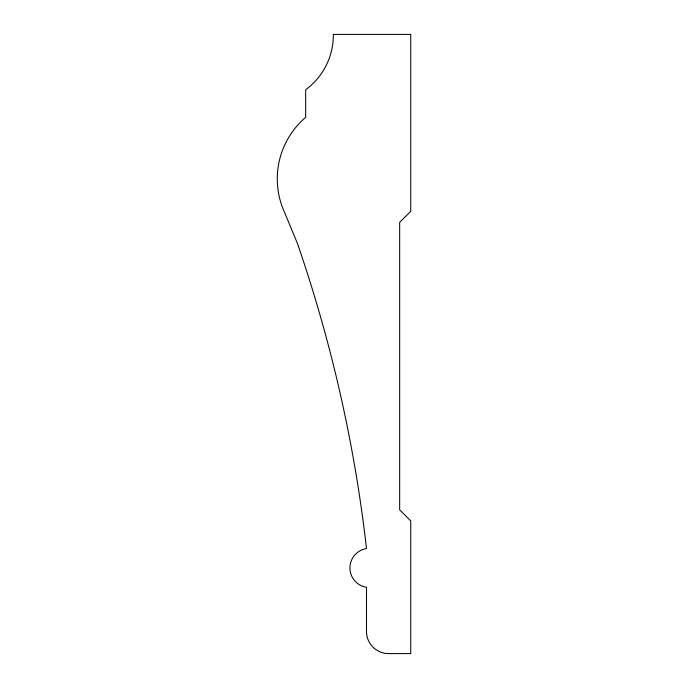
<?xml version="1.0" encoding="UTF-8"?>
<svg xmlns="http://www.w3.org/2000/svg" width="688" height="688" viewBox="0 0 688 688"><rect width="100%" height="100%" fill="white"/><g stroke="black" fill="none" stroke-linecap="round" stroke-linejoin="round"><path stroke-width="1.03" d="M410.727 211.311L399.668 222.37L399.668 509.86L410.727 520.911L410.727 653.6L388.608 653.6A22.111 22.111 0 0 1 366.498 631.489L366.498 587.26A19.582 19.582 0 0 1 366.498 548.56A1431.9 1431.9 0 0 0 297.371 243.303L284.66 212.626A80.849 80.849 0 0 1 305.687 117.33L305.687 89.689A67.536 67.536 0 0 0 333.327 34.4L410.727 34.4L410.727 211.311"/></g></svg>
